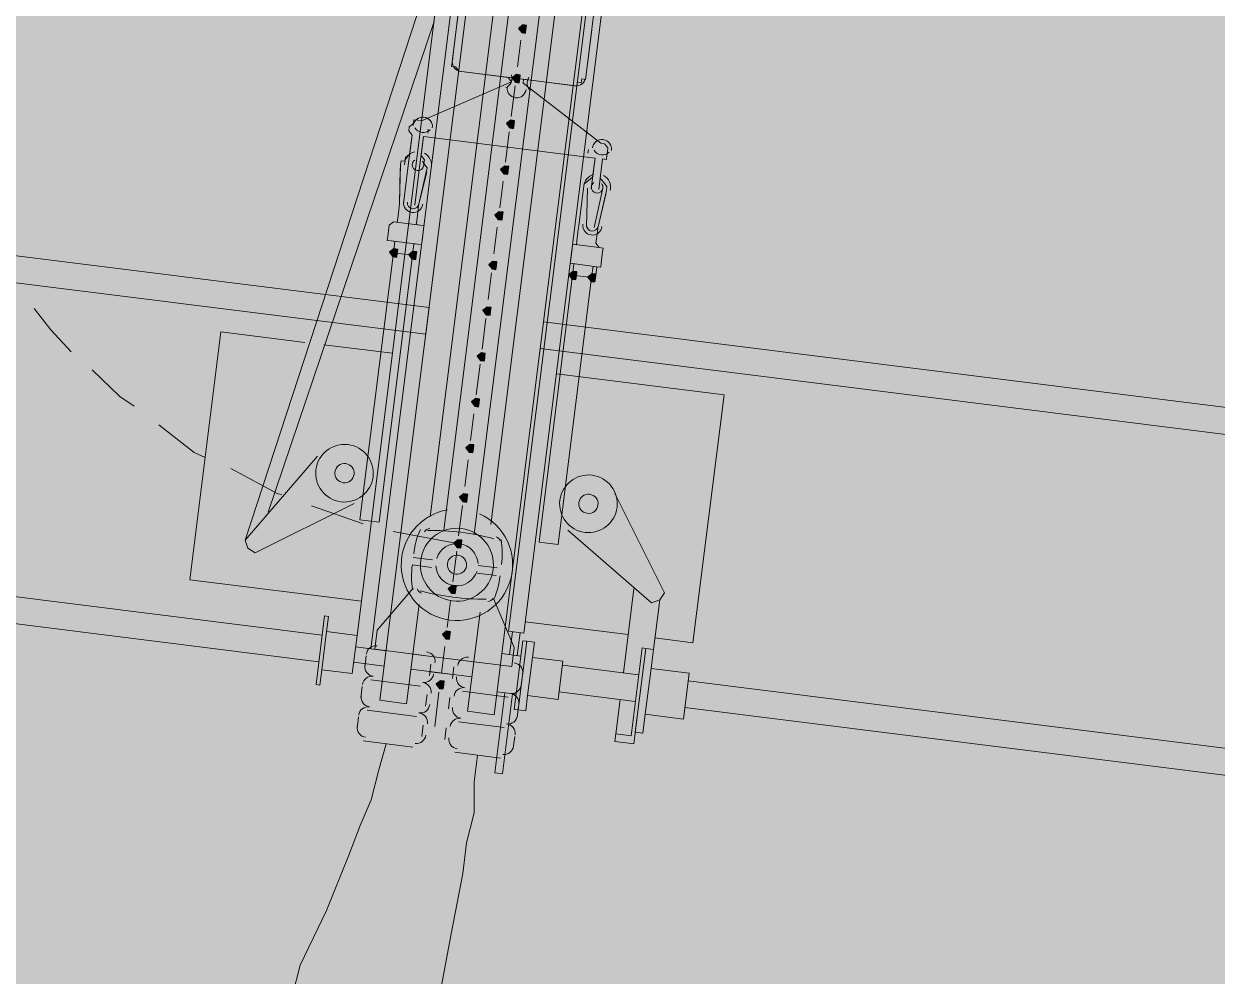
# Model space of a CAD drawing. Header units: metres. Extents: x -4 to 509425, y 7549 to 4732445.
# Drawn here: x 476033.095 to 476035.725, y 4719725.675 to 4719727.773 of the extents above; entities that cross this region are included whole.
import ezdxf

# ---------------------------------------------------------------- set-up
doc = ezdxf.new("R2010")
doc.units = ezdxf.units.M
doc.header["$LTSCALE"] = 0.01
doc.header["$MEASUREMENT"] = 0
doc.layers.get('0').update_dxf_attribs({"lineweight": 0})
doc.layers.add('_SUBESTACIÓN', color=1, linetype='Continuous')
doc.layers.add('SUBESTACION LA VID', color=253, linetype='Continuous')

# ---------------------------------------------------------------- blocks, each defined once
blk = doc.blocks.new('A$Cfff6051d')
at = {"layer": 'SUBESTACION LA VID', "transparency": 33554687}
h = blk.add_hatch(color=256, dxfattribs=at)
h.dxf.hatch_style = 2
h.paths.add_polyline_path([(476034.2018, 4719727.7609), (476034.2028, 4719727.7693), (476034.1944, 4719727.7704), (476034.185, 4719727.763), (476034.1923, 4719727.7536), (476034.2007, 4719727.7525)])
h = blk.add_hatch(color=256, dxfattribs=at)
h.dxf.hatch_style = 2
h.paths.add_polyline_path([(476034.1881, 4719727.6517), (476034.1891, 4719727.6601), (476034.1807, 4719727.6612), (476034.1713, 4719727.6538), (476034.1786, 4719727.6444), (476034.187, 4719727.6433)])
h = blk.add_hatch(color=256, dxfattribs=at)
h.dxf.hatch_style = 2
h.paths.add_polyline_path([(476034.1754, 4719727.5509), (476034.1765, 4719727.5593), (476034.1681, 4719727.5604), (476034.1586, 4719727.553), (476034.166, 4719727.5436), (476034.1744, 4719727.5425)])
h = blk.add_hatch(color=256, dxfattribs=at)
h.dxf.hatch_style = 2
h.paths.add_polyline_path([(476034.1628, 4719727.4501), (476034.1638, 4719727.4585), (476034.1554, 4719727.4596), (476034.146, 4719727.4522), (476034.1533, 4719727.4428), (476034.1617, 4719727.4417)])
h = blk.add_hatch(color=256, dxfattribs=at)
h.dxf.hatch_style = 2
h.paths.add_polyline_path([(476034.1501, 4719727.3493), (476034.1512, 4719727.3577), (476034.1428, 4719727.3588), (476034.1333, 4719727.3514), (476034.1407, 4719727.342), (476034.1491, 4719727.3409)])
h = blk.add_hatch(color=256, dxfattribs=at)
h.dxf.hatch_style = 2
h.paths.add_polyline_path([(476033.9181, 4719727.2675), (476033.9191, 4719727.2759), (476033.9107, 4719727.2769), (476033.9013, 4719727.2696), (476033.9086, 4719727.2601), (476033.917, 4719727.2591)])
h = blk.add_hatch(color=256, dxfattribs=at)
h.dxf.hatch_style = 2
h.paths.add_polyline_path([(476033.9601, 4719727.2622), (476033.9611, 4719727.2706), (476033.9527, 4719727.2717), (476033.9433, 4719727.2643), (476033.9506, 4719727.2549), (476033.959, 4719727.2538)])
h = blk.add_hatch(color=256, dxfattribs=at)
h.dxf.hatch_style = 2
h.paths.add_polyline_path([(476034.1365, 4719727.2401), (476034.1375, 4719727.2485), (476034.1291, 4719727.2496), (476034.1197, 4719727.2422), (476034.127, 4719727.2328), (476034.1354, 4719727.2317)])
h = blk.add_hatch(color=256, dxfattribs=at)
h.dxf.hatch_style = 2
h.paths.add_polyline_path([(476034.3129, 4719727.218), (476034.3139, 4719727.2264), (476034.3055, 4719727.2274), (476034.2961, 4719727.2201), (476034.3034, 4719727.2106), (476034.3118, 4719727.2096)])
h = blk.add_hatch(color=256, dxfattribs=at)
h.dxf.hatch_style = 2
h.paths.add_polyline_path([(476034.3549, 4719727.2127), (476034.3559, 4719727.2211), (476034.3475, 4719727.2222), (476034.3381, 4719727.2148), (476034.3454, 4719727.2054), (476034.3538, 4719727.2043)])
h = blk.add_hatch(color=256, dxfattribs=at)
h.dxf.hatch_style = 2
h.paths.add_polyline_path([(476034.1238, 4719727.1393), (476034.1249, 4719727.1477), (476034.1165, 4719727.1488), (476034.107, 4719727.1414), (476034.1144, 4719727.132), (476034.1228, 4719727.1309)])
h = blk.add_hatch(color=256, dxfattribs=at)
h.dxf.hatch_style = 2
h.paths.add_polyline_path([(476034.1112, 4719727.0385), (476034.1122, 4719727.0469), (476034.1038, 4719727.048), (476034.0944, 4719727.0406), (476034.1017, 4719727.0312), (476034.1101, 4719727.0301)])
h = blk.add_hatch(color=256, dxfattribs=at)
h.dxf.hatch_style = 2
h.paths.add_polyline_path([(476034.0985, 4719726.9377), (476034.0996, 4719726.9461), (476034.0912, 4719726.9472), (476034.0817, 4719726.9398), (476034.0891, 4719726.9304), (476034.0975, 4719726.9293)])
h = blk.add_hatch(color=256, dxfattribs=at)
h.dxf.hatch_style = 2
h.paths.add_polyline_path([(476034.0859, 4719726.8369), (476034.087, 4719726.8453), (476034.0786, 4719726.8463), (476034.0691, 4719726.839), (476034.0765, 4719726.8295), (476034.0849, 4719726.8285)])
h = blk.add_hatch(color=256, dxfattribs=at)
h.dxf.hatch_style = 2
h.paths.add_polyline_path([(476034.0722, 4719726.7277), (476034.0733, 4719726.7361), (476034.0649, 4719726.7371), (476034.0554, 4719726.7298), (476034.0628, 4719726.7203), (476034.0712, 4719726.7193)])
h = blk.add_hatch(color=256, dxfattribs=at)
h.dxf.hatch_style = 2
h.paths.add_polyline_path([(476034.0596, 4719726.6269), (476034.0606, 4719726.6353), (476034.0522, 4719726.6363), (476034.0428, 4719726.629), (476034.0501, 4719726.6195), (476034.0585, 4719726.6185)])
h = blk.add_hatch(color=256, dxfattribs=at)
h.dxf.hatch_style = 2
h.paths.add_polyline_path([(476034.0469, 4719726.5261), (476034.048, 4719726.5345), (476034.0396, 4719726.5355), (476034.0301, 4719726.5282), (476034.0375, 4719726.5187), (476034.0459, 4719726.5177)])
h = blk.add_hatch(color=256, dxfattribs=at)
h.dxf.hatch_style = 2
h.paths.add_polyline_path([(476034.0343, 4719726.4253), (476034.0354, 4719726.4337), (476034.027, 4719726.4347), (476034.0175, 4719726.4274), (476034.0249, 4719726.4179), (476034.0333, 4719726.4169)])
h = blk.add_hatch(color=256, dxfattribs=at)
h.dxf.hatch_style = 2
h.paths.add_polyline_path([(476034.0206, 4719726.3161), (476034.0217, 4719726.3245), (476034.0133, 4719726.3255), (476034.0038, 4719726.3182), (476034.0112, 4719726.3087), (476034.0196, 4719726.3077)])
at = {"layer": 'SUBESTACION LA VID', "lineweight": 15}
for p, q in [((476034.3317, 4719729.8863), (476033.8799, 4719726.2825)), ((476034.0207, 4719726.6574), (476034.3756, 4719729.4883)), ((476034.0879, 4719726.6489), (476034.4428, 4719729.4798)), ((476033.8295, 4719726.4254), (476034.0791, 4719728.4162)), ((476034.1127, 4719728.412), (476033.86, 4719726.3959)), ((476033.5828, 4719726.6355), (476034.0254, 4719727.9878)), ((476034.1525, 4719727.9804), (476033.9903, 4719726.6868)), ((476034.2869, 4719727.9636), (476034.1247, 4719726.6699)), ((476034.1319, 4719726.2509), (476034.3446, 4719727.9478)), ((476034.0527, 4719727.7967), (476034.039, 4719727.6875)), ((476033.6333, 4719726.6974), (476033.9991, 4719727.7778)), ((476034.333, 4719727.6506), (476034.3467, 4719727.7598)), ((476034.1828, 4719727.678), (476034.1902, 4719727.7368)), ((476034.0537, 4719727.6686), (476034.3057, 4719727.637)), ((476033.9717, 4719727.5594), (476034.1702, 4719727.6454)), ((476034.1691, 4719727.5688), (476034.1776, 4719727.636)), ((476034.3665, 4719727.5099), (476034.1954, 4719727.6423)), ((476033.9444, 4719727.5458), (476033.9434, 4719727.5374)), ((476033.9423, 4719727.4607), (476033.9507, 4719727.5279)), ((476033.9675, 4719727.4575), (476033.9759, 4719727.5247)), ((476033.9759, 4719727.5247), (476034.3539, 4719727.4773)), ((476033.9864, 4719727.5405), (476033.9854, 4719727.5321)), ((476034.1565, 4719727.468), (476034.1649, 4719727.5352)), ((476034.3392, 4719727.4963), (476034.3382, 4719727.4879)), ((476034.3455, 4719727.4101), (476034.3539, 4719727.4773)), ((476034.3623, 4719727.408), (476034.3707, 4719727.4752)), ((476034.3812, 4719727.491), (476034.3802, 4719727.4826)), ((476033.9244, 4719727.4544), (476033.9233, 4719727.3777)), ((476033.9423, 4719727.4607), (476033.9317, 4719727.3767)), ((476033.9675, 4719727.4575), (476033.9569, 4719727.3735)), ((476033.9832, 4719727.447), (476033.9653, 4719727.3725)), ((476034.1439, 4719727.3672), (476034.1512, 4719727.426)), ((476034.3276, 4719727.4039), (476034.3182, 4719727.3283)), ((476034.3371, 4719727.4112), (476034.335, 4719727.3261)), ((476034.3707, 4719727.407), (476034.3518, 4719727.324)), ((476034.378, 4719727.3975), (476034.3602, 4719727.323)), ((476033.9223, 4719727.3693), (476033.9191, 4719727.3441)), ((476033.9643, 4719727.3641), (476033.9611, 4719727.3389)), ((476033.9685, 4719727.3294), (476033.9097, 4719727.3368)), ((476033.9181, 4719727.3357), (476033.9191, 4719727.3441)), ((476033.9601, 4719727.3305), (476033.9611, 4719727.3389)), ((476033.9002, 4719727.3295), (476033.8971, 4719727.3043)), ((476033.9086, 4719727.3284), (476033.9086, 4719727.3284)), ((476033.9674, 4719727.321), (476033.9674, 4719727.321)), ((476033.9758, 4719727.32), (476033.9727, 4719727.2948)), ((476034.1312, 4719727.2664), (476034.1386, 4719727.3252)), ((476034.3171, 4719727.3199), (476034.3139, 4719727.2946)), ((476034.3591, 4719727.3146), (476034.3559, 4719727.2894)), ((476033.9632, 4719727.2874), (476033.9044, 4719727.2948)), ((476033.9055, 4719727.3032), (476033.9055, 4719727.3032)), ((476033.9128, 4719727.2937), (476033.9097, 4719727.2685)), ((476033.9548, 4719727.2885), (476033.9517, 4719727.2633)), ((476033.9643, 4719727.2958), (476033.9643, 4719727.2958)), ((476034.3045, 4719727.2873), (476034.3633, 4719727.2799)), ((476034.3129, 4719727.2862), (476034.3139, 4719727.2946)), ((476034.3633, 4719727.2799), (476034.3559, 4719727.2894)), ((476033.9097, 4719727.2685), (476033.8359, 4719726.6805)), ((476033.9517, 4719727.2633), (476033.8779, 4719726.6753)), ((476033.9517, 4719727.2633), (476033.9097, 4719727.2685)), ((476034.3034, 4719727.2789), (476034.3003, 4719727.2537)), ((476034.3034, 4719727.2789), (476034.3034, 4719727.2789)), ((476034.3622, 4719727.2715), (476034.3622, 4719727.2715)), ((476034.3706, 4719727.2705), (476034.3675, 4719727.2453)), ((476034.2992, 4719727.2453), (476034.358, 4719727.2379)), ((476034.3003, 4719727.2537), (476034.3003, 4719727.2537)), ((476034.3076, 4719727.2442), (476034.3045, 4719727.219)), ((476034.3591, 4719727.2463), (476034.3591, 4719727.2463)), ((476034.1186, 4719727.1656), (476034.126, 4719727.2244)), ((476034.3045, 4719727.219), (476034.2307, 4719726.631)), ((476034.3045, 4719727.219), (476034.3465, 4719727.2138)), ((476034.1049, 4719727.0564), (476034.1133, 4719727.1236)), ((476033.7143, 4719727.0712), (476033.5295, 4719727.0944)), ((476033.9075, 4719727.047), (476033.7563, 4719727.0659)), ((476034.0923, 4719726.9556), (476034.1007, 4719727.0228)), ((476034.2687, 4719727.0017), (476034.6383, 4719726.9554)), ((476034.0796, 4719726.8547), (476034.087, 4719726.9136)), ((476030.3087, 4719726.8582), (476033.7529, 4719726.4264)), ((476034.067, 4719726.7539), (476034.0743, 4719726.8127)), ((476030.3014, 4719726.7994), (476033.7455, 4719726.3676)), ((476033.8433, 4719726.6711), (476033.7288, 4719726.711)), ((476034.0533, 4719726.6447), (476034.0617, 4719726.7119)), ((476033.8779, 4719726.6753), (476033.8359, 4719726.6805)), ((476034.0512, 4719726.6279), (476033.9094, 4719726.6542)), ((476034.2307, 4719726.631), (476034.2727, 4719726.6258)), ((476034.0406, 4719726.5439), (476034.0491, 4719726.6111)), ((476033.9934, 4719726.5755), (476033.9514, 4719726.5807)), ((476033.9955, 4719726.5923), (476033.9535, 4719726.5975)), ((476034.0963, 4719726.5796), (476034.1383, 4719726.5744)), ((476034.0942, 4719726.5628), (476034.1362, 4719726.5576)), ((476034.4165, 4719726.3432), (476034.4397, 4719726.528)), ((476033.9661, 4719726.4936), (476033.9387, 4719726.2751)), ((476034.028, 4719726.4431), (476034.0354, 4719726.5019)), ((476034.4827, 4719726.3947), (476034.4964, 4719726.5039)), ((476034.1005, 4719726.4767), (476034.0731, 4719726.2583)), ((476034.427, 4719726.4272), (476034.2002, 4719726.4557)), ((476033.7518, 4719726.3498), (476033.7623, 4719726.4338)), ((476034.1656, 4719726.3832), (476034.1719, 4719726.4336)), ((476034.1824, 4719726.3811), (476034.1887, 4719726.4315)), ((476033.8264, 4719726.4002), (476033.8936, 4719726.3917)), ((476033.8684, 4719726.3949), (476033.9776, 4719726.3812)), ((476034.0154, 4719726.3423), (476034.0227, 4719726.4011)), ((476033.8222, 4719726.3665), (476033.8894, 4719726.3581)), ((476033.8463, 4719726.355), (476033.8495, 4719726.3802)), ((476033.9524, 4719726.3844), (476034.0868, 4719726.3675)), ((476033.9923, 4719726.3623), (476033.9891, 4719726.3371)), ((476034.1708, 4719726.357), (476034.07, 4719726.3696)), ((476034.1802, 4719726.2961), (476034.1908, 4719726.3801)), ((476034.2054, 4719726.2929), (476034.216, 4719726.3769)), ((476033.9482, 4719726.3508), (476034.0826, 4719726.3339)), ((476033.9902, 4719726.3455), (476034.0406, 4719726.3392)), ((476034.0427, 4719726.356), (476034.0395, 4719726.3308)), ((476034.1907, 4719726.3118), (476034.1939, 4719726.337)), ((476034.2821, 4719726.3601), (476034.4501, 4719726.339)), ((476034.4774, 4719726.3527), (476034.4648, 4719726.2519)), ((476033.8379, 4719726.2878), (476033.841, 4719726.313)), ((476033.9692, 4719726.314), (476033.86, 4719726.3277)), ((476033.86, 4719726.3277), (476033.9692, 4719726.314)), ((476034.5593, 4719726.3253), (476037.7178, 4719725.9293)), ((476033.9387, 4719726.2751), (476033.8799, 4719726.2825)), ((476033.9839, 4719726.2951), (476033.9807, 4719726.2699)), ((476034.0006, 4719726.2247), (476034.0101, 4719726.3003)), ((476034.0343, 4719726.2888), (476034.0311, 4719726.2636)), ((476034.0616, 4719726.3024), (476034.1624, 4719726.2898)), ((476034.1624, 4719726.2898), (476034.0616, 4719726.3024)), ((476034.2747, 4719726.3013), (476034.4427, 4719726.2802)), ((476034.4091, 4719726.2844), (476034.3997, 4719726.2088)), ((476033.9607, 4719726.2468), (476033.8515, 4719726.2605)), ((476033.8515, 4719726.2605), (476033.9607, 4719726.2468)), ((476034.0731, 4719726.2583), (476034.1319, 4719726.2509)), ((476034.1823, 4719726.2446), (476034.1855, 4719726.2698)), ((476034.5519, 4719726.2665), (476037.7105, 4719725.8705)), ((476033.8295, 4719726.2206), (476033.8326, 4719726.2458)), ((476034.0531, 4719726.2352), (476034.1539, 4719726.2226)), ((476034.1539, 4719726.2226), (476034.0531, 4719726.2352)), ((476033.9754, 4719726.2279), (476033.9723, 4719726.2027)), ((476034.0258, 4719726.2216), (476034.0227, 4719726.1964)), ((476033.9523, 4719726.1796), (476033.8431, 4719726.1933)), ((476034.1739, 4719726.1774), (476034.177, 4719726.2026)), ((476034.0447, 4719726.168), (476034.1455, 4719726.1554))]:
    blk.add_line(p, q, dxfattribs=at)
for points in [[(476034.2727, 4719726.6258), (476034.2307, 4719726.631), (476034.3045, 4719727.219), (476034.3076, 4719727.2442), (476034.2992, 4719727.2453), (476034.3003, 4719727.2537), (476034.3034, 4719727.2789), (476034.3045, 4719727.2873), (476034.3129, 4719727.2862), (476034.3139, 4719727.2946), (476034.3171, 4719727.3199), (476034.3182, 4719727.3283), (476034.3276, 4719727.4039), (476034.3297, 4719727.4207), (476034.3392, 4719727.428), (476034.3486, 4719727.4353), (476034.3539, 4719727.4773), (476033.9759, 4719727.5247), (476033.9706, 4719727.4827), (476033.978, 4719727.4733), (476033.9769, 4719727.4649), (476033.9843, 4719727.4554), (476033.9653, 4719727.3725), (476033.9643, 4719727.3641), (476033.9611, 4719727.3389), (476033.9601, 4719727.3305), (476033.9685, 4719727.3294), (476033.9769, 4719727.3284), (476033.9758, 4719727.32), (476033.9727, 4719727.2948), (476033.9716, 4719727.2864), (476033.9632, 4719727.2874), (476033.9548, 4719727.2885), (476033.9517, 4719727.2633), (476033.8779, 4719726.6753), (476033.8359, 4719726.6805), (476033.9097, 4719727.2685), (476033.9128, 4719727.2937), (476033.9044, 4719727.2948), (476033.896, 4719727.2959), (476033.8971, 4719727.3043), (476033.9002, 4719727.3295), (476033.9097, 4719727.3368), (476033.9181, 4719727.3357), (476033.9191, 4719727.3441), (476033.9223, 4719727.3693), (476033.9233, 4719727.3777), (476033.9255, 4719727.4628), (476033.9265, 4719727.4712), (476033.9349, 4719727.4702), (476033.936, 4719727.4786), (476033.9454, 4719727.4859), (476033.9507, 4719727.5279), (476033.9434, 4719727.5374), (476033.9444, 4719727.5458), (476033.9539, 4719727.5531), (476033.9549, 4719727.5615), (476033.9633, 4719727.5605), (476033.9717, 4719727.5594), (476034.1702, 4719727.6454), (476034.1629, 4719727.6549), (476034.0537, 4719727.6686), (476034.0463, 4719727.678), (476034.0379, 4719727.6791), (476034.039, 4719727.6875), (476034.04, 4719727.6959), (476034.3107, 4719729.8548)], [(476034.6036, 4719729.8095), (476034.333, 4719727.6506), (476034.3246, 4719727.6517), (476034.3235, 4719727.6433), (476034.3151, 4719727.6443), (476034.3141, 4719727.6359), (476034.1965, 4719727.6507), (476034.1954, 4719727.6423), (476034.3665, 4719727.5099), (476034.3749, 4719727.5088), (476034.3823, 4719727.4994), (476034.3812, 4719727.491), (476034.3802, 4719727.4826), (476034.3791, 4719727.4742), (476034.3707, 4719727.4752), (476034.3654, 4719727.4332), (476034.3728, 4719727.4238), (476034.3801, 4719727.4143), (476034.3791, 4719727.4059), (476034.3602, 4719727.323), (476034.3591, 4719727.3146), (476034.3559, 4719727.2894), (476034.3633, 4719727.2799), (476034.3717, 4719727.2789), (476034.3706, 4719727.2705), (476034.3675, 4719727.2453), (476034.3664, 4719727.2369), (476034.358, 4719727.2379), (476034.3549, 4719727.2127), (476034.3465, 4719727.2138), (476034.2727, 4719726.6258)], [(476034.3793, 4719727.8837), (476034.1971, 4719726.4305), (476034.1635, 4719726.4347), (476034.3457, 4719727.8879)], [(476033.981, 4719727.089), (476033.9884, 4719727.1478), (476030.2754, 4719727.6132), (476030.268, 4719727.5544), (476033.981, 4719727.089)], [(476034.3496, 4719727.239), (476034.3465, 4719727.2138), (476034.2727, 4719726.6258)], [(476033.1997, 4719727.0504), (476033.1546, 4719727.0987), (476033.1178, 4719727.146)], [(476034.233, 4719727.0574), (476034.2404, 4719727.1162), (476037.9533, 4719726.6507), (476037.9459, 4719726.5919), (476034.233, 4719727.0574)], [(476033.5295, 4719727.0944), (476033.461, 4719726.5483), (476033.839, 4719726.501)], [(476033.3383, 4719726.9306), (476033.3068, 4719726.9516), (476033.2459, 4719727.0105)], [(476034.6383, 4719726.9554), (476034.5698, 4719726.4093), (476034.4858, 4719726.4199)], [(476033.4947, 4719726.8172), (476033.4706, 4719726.8287), (476033.3929, 4719726.8897)], [(476033.7425, 4719726.8202), (476033.5828, 4719726.6355), (476033.5891, 4719726.6176), (476033.6049, 4719726.6071), (476033.8233, 4719726.7162)], [(476033.6637, 4719726.7362), (476033.6553, 4719726.7373), (476033.5514, 4719726.793)], [(476034.3977, 4719726.7381), (476034.5069, 4719726.5196), (476034.4964, 4719726.5039), (476034.4785, 4719726.4976), (476034.2938, 4719726.6573)], [(476033.8684, 4719726.3949), (476033.8736, 4719726.4369), (476033.9535, 4719726.5293)], [(476034.1708, 4719726.357), (476034.1761, 4719726.399), (476034.1299, 4719726.5072)], [(476033.7665, 4719726.4674), (476033.7623, 4719726.4338), (476033.8295, 4719726.4254), (476033.819, 4719726.3413), (476033.7518, 4719726.3498), (476033.7476, 4719726.3162), (476033.7392, 4719726.3172), (476033.7581, 4719726.4684), (476033.7665, 4719726.4674)], [(476034.1382, 4719726.3013), (476034.1802, 4719726.2961), (476034.176, 4719726.2625), (476034.1844, 4719726.2614), (476034.2034, 4719726.4126), (476034.195, 4719726.4137), (476034.1908, 4719726.3801), (476034.1487, 4719726.3853)], [(476034.2202, 4719726.4105), (476034.216, 4719726.3769), (476034.2832, 4719726.3685), (476034.2726, 4719726.2845), (476034.2054, 4719726.2929), (476034.2012, 4719726.2593), (476034.1844, 4719726.2614), (476034.2034, 4719726.4126), (476034.2202, 4719726.4105)], [(476034.4469, 4719726.2456), (476034.4396, 4719726.1868), (476034.3976, 4719726.192), (476034.3997, 4719726.2088), (476034.4333, 4719726.2046), (476034.4575, 4719726.3978), (476034.4659, 4719726.3968)], [(476034.4827, 4719726.3947), (476034.4774, 4719726.3527), (476034.5614, 4719726.3421), (476034.5488, 4719726.2413), (476034.4648, 4719726.2519), (476034.4595, 4719726.2099), (476034.4427, 4719726.212), (476034.4659, 4719726.3968), (476034.4827, 4719726.3947)], [(476034.1718, 4719726.2971), (476034.1497, 4719726.1207), (476034.1329, 4719726.1228), (476034.155, 4719726.2992)], [(476033.8935, 4719726.187), (476033.8777, 4719726.1292), (476033.8609, 4719726.0631), (476033.8367, 4719726.0064), (476033.8115, 4719725.9413), (476033.7621, 4719725.8195), (476033.7043, 4719725.6987), (476033.6875, 4719725.6326), (476033.6633, 4719725.5759), (476033.6465, 4719725.5097), (476033.6391, 4719725.4509), (476033.6317, 4719725.3921), (476033.6412, 4719725.3312), (476033.638, 4719725.306), (476033.6422, 4719725.2714), (476033.6558, 4719725.2441), (476033.6611, 4719725.2178)], [(476034.0951, 4719726.1617), (476034.0877, 4719726.1029), (476034.0877, 4719726.0346), (476034.0709, 4719725.9685), (476034.0625, 4719725.9013), (476034.0372, 4719725.7679), (476034.012, 4719725.6346), (476034.0046, 4719725.5758), (476033.9962, 4719725.5086), (476033.9961, 4719725.4403), (476033.9972, 4719725.3805), (476034.0066, 4719725.3195), (476034.0171, 4719725.267), (476034.0297, 4719725.2313), (476034.0349, 4719725.2051), (476034.0486, 4719725.1778), (476034.0706, 4719725.1494)]]:
    blk.add_lwpolyline(points, dxfattribs=at)
at = {"layer": 'SUBESTACION LA VID'}
for points in [[(476034.2018, 4719727.7609), (476034.2028, 4719727.7693), (476034.1944, 4719727.7704), (476034.185, 4719727.763), (476034.1923, 4719727.7536), (476034.2007, 4719727.7525)], [(476034.1881, 4719727.6517), (476034.1891, 4719727.6601), (476034.1807, 4719727.6612), (476034.1713, 4719727.6538), (476034.1786, 4719727.6444), (476034.187, 4719727.6433)], [(476034.1754, 4719727.5509), (476034.1765, 4719727.5593), (476034.1681, 4719727.5604), (476034.1586, 4719727.553), (476034.166, 4719727.5436), (476034.1744, 4719727.5425)], [(476034.1628, 4719727.4501), (476034.1638, 4719727.4585), (476034.1554, 4719727.4596), (476034.146, 4719727.4522), (476034.1533, 4719727.4428), (476034.1617, 4719727.4417)], [(476034.1501, 4719727.3493), (476034.1512, 4719727.3577), (476034.1428, 4719727.3588), (476034.1333, 4719727.3514), (476034.1407, 4719727.342), (476034.1491, 4719727.3409)], [(476033.9181, 4719727.2675), (476033.9191, 4719727.2759), (476033.9107, 4719727.2769), (476033.9013, 4719727.2696), (476033.9086, 4719727.2601), (476033.917, 4719727.2591)], [(476033.9601, 4719727.2622), (476033.9611, 4719727.2706), (476033.9527, 4719727.2717), (476033.9433, 4719727.2643), (476033.9506, 4719727.2549), (476033.959, 4719727.2538)], [(476034.1365, 4719727.2401), (476034.1375, 4719727.2485), (476034.1291, 4719727.2496), (476034.1197, 4719727.2422), (476034.127, 4719727.2328), (476034.1354, 4719727.2317)], [(476034.3129, 4719727.218), (476034.3139, 4719727.2264), (476034.3055, 4719727.2274), (476034.2961, 4719727.2201), (476034.3034, 4719727.2106), (476034.3118, 4719727.2096)], [(476034.3549, 4719727.2127), (476034.3559, 4719727.2211), (476034.3475, 4719727.2222), (476034.3381, 4719727.2148), (476034.3454, 4719727.2054), (476034.3538, 4719727.2043)], [(476034.1238, 4719727.1393), (476034.1249, 4719727.1477), (476034.1165, 4719727.1488), (476034.107, 4719727.1414), (476034.1144, 4719727.132), (476034.1228, 4719727.1309)], [(476034.1112, 4719727.0385), (476034.1122, 4719727.0469), (476034.1038, 4719727.048), (476034.0944, 4719727.0406), (476034.1017, 4719727.0312), (476034.1101, 4719727.0301)], [(476034.0985, 4719726.9377), (476034.0996, 4719726.9461), (476034.0912, 4719726.9472), (476034.0817, 4719726.9398), (476034.0891, 4719726.9304), (476034.0975, 4719726.9293)], [(476034.0859, 4719726.8369), (476034.087, 4719726.8453), (476034.0786, 4719726.8463), (476034.0691, 4719726.839), (476034.0765, 4719726.8295), (476034.0849, 4719726.8285)], [(476034.0722, 4719726.7277), (476034.0733, 4719726.7361), (476034.0649, 4719726.7371), (476034.0554, 4719726.7298), (476034.0628, 4719726.7203), (476034.0712, 4719726.7193)], [(476034.0596, 4719726.6269), (476034.0606, 4719726.6353), (476034.0522, 4719726.6363), (476034.0428, 4719726.629), (476034.0501, 4719726.6195), (476034.0585, 4719726.6185)], [(476034.0469, 4719726.5261), (476034.048, 4719726.5345), (476034.0396, 4719726.5355), (476034.0301, 4719726.5282), (476034.0375, 4719726.5187), (476034.0459, 4719726.5177)], [(476034.0343, 4719726.4253), (476034.0354, 4719726.4337), (476034.027, 4719726.4347), (476034.0175, 4719726.4274), (476034.0249, 4719726.4179), (476034.0333, 4719726.4169)], [(476034.0206, 4719726.3161), (476034.0217, 4719726.3245), (476034.0133, 4719726.3255), (476034.0038, 4719726.3182), (476034.0112, 4719726.3087), (476034.0196, 4719726.3077)]]:
    blk.add_lwpolyline(points, close=True, dxfattribs=at)
at = {"layer": 'SUBESTACION LA VID', "lineweight": 0}
for points in [[(476034.2018, 4719727.7609), (476034.2028, 4719727.7693), (476034.1944, 4719727.7704), (476034.185, 4719727.763), (476034.1923, 4719727.7536), (476034.2007, 4719727.7525)], [(476034.1881, 4719727.6517), (476034.1891, 4719727.6601), (476034.1807, 4719727.6612), (476034.1713, 4719727.6538), (476034.1786, 4719727.6444), (476034.187, 4719727.6433)], [(476034.1754, 4719727.5509), (476034.1765, 4719727.5593), (476034.1681, 4719727.5604), (476034.1586, 4719727.553), (476034.166, 4719727.5436), (476034.1744, 4719727.5425)], [(476034.1628, 4719727.4501), (476034.1638, 4719727.4585), (476034.1554, 4719727.4596), (476034.146, 4719727.4522), (476034.1533, 4719727.4428), (476034.1617, 4719727.4417)], [(476034.1501, 4719727.3493), (476034.1512, 4719727.3577), (476034.1428, 4719727.3588), (476034.1333, 4719727.3514), (476034.1407, 4719727.342), (476034.1491, 4719727.3409)], [(476033.9181, 4719727.2675), (476033.9191, 4719727.2759), (476033.9107, 4719727.2769), (476033.9013, 4719727.2696), (476033.9086, 4719727.2601), (476033.917, 4719727.2591)], [(476033.9601, 4719727.2622), (476033.9611, 4719727.2706), (476033.9527, 4719727.2717), (476033.9433, 4719727.2643), (476033.9506, 4719727.2549), (476033.959, 4719727.2538)], [(476034.1365, 4719727.2401), (476034.1375, 4719727.2485), (476034.1291, 4719727.2496), (476034.1197, 4719727.2422), (476034.127, 4719727.2328), (476034.1354, 4719727.2317)], [(476034.3129, 4719727.218), (476034.3139, 4719727.2264), (476034.3055, 4719727.2274), (476034.2961, 4719727.2201), (476034.3034, 4719727.2106), (476034.3118, 4719727.2096)], [(476034.3549, 4719727.2127), (476034.3559, 4719727.2211), (476034.3475, 4719727.2222), (476034.3381, 4719727.2148), (476034.3454, 4719727.2054), (476034.3538, 4719727.2043)], [(476034.1238, 4719727.1393), (476034.1249, 4719727.1477), (476034.1165, 4719727.1488), (476034.107, 4719727.1414), (476034.1144, 4719727.132), (476034.1228, 4719727.1309)], [(476034.1112, 4719727.0385), (476034.1122, 4719727.0469), (476034.1038, 4719727.048), (476034.0944, 4719727.0406), (476034.1017, 4719727.0312), (476034.1101, 4719727.0301)], [(476034.0985, 4719726.9377), (476034.0996, 4719726.9461), (476034.0912, 4719726.9472), (476034.0817, 4719726.9398), (476034.0891, 4719726.9304), (476034.0975, 4719726.9293)], [(476034.0859, 4719726.8369), (476034.087, 4719726.8453), (476034.0786, 4719726.8463), (476034.0691, 4719726.839), (476034.0765, 4719726.8295), (476034.0849, 4719726.8285)], [(476034.0722, 4719726.7277), (476034.0733, 4719726.7361), (476034.0649, 4719726.7371), (476034.0554, 4719726.7298), (476034.0628, 4719726.7203), (476034.0712, 4719726.7193)], [(476034.0596, 4719726.6269), (476034.0606, 4719726.6353), (476034.0522, 4719726.6363), (476034.0428, 4719726.629), (476034.0501, 4719726.6195), (476034.0585, 4719726.6185)], [(476034.0469, 4719726.5261), (476034.048, 4719726.5345), (476034.0396, 4719726.5355), (476034.0301, 4719726.5282), (476034.0375, 4719726.5187), (476034.0459, 4719726.5177)], [(476034.0343, 4719726.4253), (476034.0354, 4719726.4337), (476034.027, 4719726.4347), (476034.0175, 4719726.4274), (476034.0249, 4719726.4179), (476034.0333, 4719726.4169)], [(476034.0206, 4719726.3161), (476034.0217, 4719726.3245), (476034.0133, 4719726.3255), (476034.0038, 4719726.3182), (476034.0112, 4719726.3087), (476034.0196, 4719726.3077)]]:
    blk.add_lwpolyline(points, close=True, dxfattribs=at)
at = {"layer": 'SUBESTACION LA VID', "lineweight": 15}
for points, knots in [([(476034.0403, 4719727.6955), (476034.0384, 4719727.6895), (476034.0393, 4719727.683), (476034.0427, 4719727.6777), (476034.046, 4719727.6724), (476034.0516, 4719727.6688), (476034.0579, 4719727.6681)], [0, 0, 0, 0, 1, 1, 1, 2, 2, 2, 2]), ([(476034.1572, 4719727.6325), (476034.1626, 4719727.6345), (476034.1669, 4719727.6386), (476034.1692, 4719727.6439), (476034.1714, 4719727.6491), (476034.1715, 4719727.6551), (476034.1693, 4719727.6604)], [0, 0, 0, 0, 1, 1, 1, 2, 2, 2, 2]), ([(476034.3099, 4719727.6365), (476034.3154, 4719727.6358), (476034.3211, 4719727.6373), (476034.3255, 4719727.6407), (476034.3299, 4719727.6442), (476034.3328, 4719727.6493), (476034.3335, 4719727.6548)], [0, 0, 0, 0, 1, 1, 1, 2, 2, 2, 2]), ([(476034.1602, 4719727.6332), (476034.1591, 4719727.6217), (476034.1674, 4719727.6115), (476034.1789, 4719727.6102), (476034.1904, 4719727.609), (476034.2008, 4719727.6171), (476034.2022, 4719727.6286)], [0, 0, 0, 0, 1, 1, 1, 2, 2, 2, 2]), ([(476033.9953, 4719727.5436), (476033.9968, 4719727.5552), (476033.9886, 4719727.5658), (476033.977, 4719727.5673), (476033.9654, 4719727.5687), (476033.9548, 4719727.5605), (476033.9533, 4719727.5489)], [0, 0, 0, 0, 1, 1, 1, 2, 2, 2, 2]), ([(476033.9572, 4719727.5439), (476033.9605, 4719727.5383), (476033.9662, 4719727.5345), (476033.9727, 4719727.5337), (476033.9793, 4719727.5329), (476033.9858, 4719727.5351), (476033.9904, 4719727.5397)], [0, 0, 0, 0, 1, 1, 1, 2, 2, 2, 2]), ([(476034.3901, 4719727.4941), (476034.3916, 4719727.5057), (476034.3834, 4719727.5163), (476034.3718, 4719727.5178), (476034.3602, 4719727.5192), (476034.3496, 4719727.511), (476034.3481, 4719727.4994)], [0, 0, 0, 0, 1, 1, 1, 2, 2, 2, 2]), ([(476034.352, 4719727.4944), (476034.3553, 4719727.4888), (476034.3611, 4719727.485), (476034.3676, 4719727.4842), (476034.3741, 4719727.4834), (476034.3806, 4719727.4856), (476034.3852, 4719727.4902)], [0, 0, 0, 0, 1, 1, 1, 2, 2, 2, 2]), ([(476033.9512, 4719727.4638), (476033.9503, 4719727.4569), (476033.9553, 4719727.4505), (476033.9622, 4719727.4497), (476033.9692, 4719727.4488), (476033.9755, 4719727.4537), (476033.9764, 4719727.4607)], [0, 0, 0, 0, 1, 1, 1, 2, 2, 2, 2]), ([(476034.346, 4719727.4143), (476034.3451, 4719727.4074), (476034.3501, 4719727.401), (476034.357, 4719727.4002), (476034.364, 4719727.3993), (476034.3703, 4719727.4042), (476034.3712, 4719727.4112)], [0, 0, 0, 0, 1, 1, 1, 2, 2, 2, 2]), ([(476033.9323, 4719727.3809), (476033.9308, 4719727.3693), (476033.939, 4719727.3587), (476033.9506, 4719727.3573), (476033.9622, 4719727.3558), (476033.9728, 4719727.364), (476033.9743, 4719727.3756)], [0, 0, 0, 0, 1, 1, 1, 2, 2, 2, 2]), ([(476033.9407, 4719727.3798), (476033.9398, 4719727.3729), (476033.9447, 4719727.3665), (476033.9517, 4719727.3657), (476033.9586, 4719727.3648), (476033.965, 4719727.3697), (476033.9659, 4719727.3767)], [0, 0, 0, 0, 1, 1, 1, 2, 2, 2, 2]), ([(476034.3271, 4719727.3314), (476034.3256, 4719727.3198), (476034.3339, 4719727.3092), (476034.3454, 4719727.3078), (476034.3571, 4719727.3063), (476034.3676, 4719727.3145), (476034.3691, 4719727.3261)], [0, 0, 0, 0, 1, 1, 1, 2, 2, 2, 2]), ([(476034.3355, 4719727.3303), (476034.3346, 4719727.3234), (476034.3395, 4719727.317), (476034.3465, 4719727.3162), (476034.3535, 4719727.3153), (476034.3598, 4719727.3202), (476034.3607, 4719727.3272)], [0, 0, 0, 0, 1, 1, 1, 2, 2, 2, 2]), ([(476033.8648, 4719726.775), (476033.8692, 4719726.8098), (476033.8445, 4719726.8416), (476033.8097, 4719726.8459), (476033.7749, 4719726.8503), (476033.7432, 4719726.8256), (476033.7388, 4719726.7908), (476033.7345, 4719726.756), (476033.7591, 4719726.7243), (476033.7939, 4719726.7199), (476033.8287, 4719726.7156), (476033.8605, 4719726.7402), (476033.8648, 4719726.775)], [0, 0, 0, 0, 1, 1, 1, 2, 2, 2, 3, 3, 3, 4, 4, 4, 4]), ([(476033.8228, 4719726.7803), (476033.8243, 4719726.7919), (476033.8161, 4719726.8025), (476033.8045, 4719726.8039), (476033.7929, 4719726.8054), (476033.7823, 4719726.7971), (476033.7808, 4719726.7855), (476033.7794, 4719726.7739), (476033.7876, 4719726.7634), (476033.7992, 4719726.7619), (476033.8108, 4719726.7605), (476033.8214, 4719726.7687), (476033.8228, 4719726.7803)], [0, 0, 0, 0, 1, 1, 1, 2, 2, 2, 3, 3, 3, 4, 4, 4, 4]), ([(476034.4025, 4719726.7076), (476034.4068, 4719726.7424), (476034.3821, 4719726.7742), (476034.3474, 4719726.7785), (476034.3126, 4719726.7829), (476034.2808, 4719726.7582), (476034.2765, 4719726.7234), (476034.2721, 4719726.6886), (476034.2968, 4719726.6569), (476034.3316, 4719726.6525), (476034.3664, 4719726.6482), (476034.3981, 4719726.6728), (476034.4025, 4719726.7076)], [0, 0, 0, 0, 1, 1, 1, 2, 2, 2, 3, 3, 3, 4, 4, 4, 4]), ([(476034.3605, 4719726.7129), (476034.3619, 4719726.7245), (476034.3537, 4719726.7351), (476034.3421, 4719726.7365), (476034.3305, 4719726.738), (476034.3199, 4719726.7297), (476034.3185, 4719726.7181), (476034.317, 4719726.7065), (476034.3252, 4719726.696), (476034.3368, 4719726.6945), (476034.3484, 4719726.6931), (476034.359, 4719726.7013), (476034.3605, 4719726.7129)], [0, 0, 0, 0, 1, 1, 1, 2, 2, 2, 3, 3, 3, 4, 4, 4, 4]), ([(476034.0287, 4719726.7022), (476033.9687, 4719726.6918), (476033.9254, 4719726.6391), (476033.9269, 4719726.5784), (476033.9283, 4719726.5176), (476033.974, 4719726.467), (476034.0343, 4719726.4594), (476034.0946, 4719726.4518), (476034.1514, 4719726.4896), (476034.1678, 4719726.5481), (476034.1842, 4719726.6067), (476034.1552, 4719726.6684), (476034.0997, 4719726.6933)], [0, 0, 0, 0, 1, 1, 1, 2, 2, 2, 3, 3, 3, 4, 4, 4, 4]), ([(476034.1294, 4719726.5712), (476034.1349, 4719726.6153), (476034.1037, 4719726.6555), (476034.0596, 4719726.661), (476034.0155, 4719726.6665), (476033.9753, 4719726.6353), (476033.9698, 4719726.5912), (476033.9643, 4719726.5471), (476033.9955, 4719726.5069), (476034.0396, 4719726.5014), (476034.0837, 4719726.4959), (476034.1239, 4719726.5271), (476034.1294, 4719726.5712)], [0, 0, 0, 0, 1, 1, 1, 2, 2, 2, 3, 3, 3, 4, 4, 4, 4]), ([(476034.0961, 4719726.5837), (476034.0949, 4719726.6062), (476034.0777, 4719726.6246), (476034.0554, 4719726.6274), (476034.033, 4719726.6302), (476034.0119, 4719726.6166), (476034.0051, 4719726.5951)], [0, 0, 0, 0, 1, 1, 1, 2, 2, 2, 2]), ([(476034.0706, 4719726.5786), (476034.072, 4719726.5902), (476034.0638, 4719726.6008), (476034.0522, 4719726.6022), (476034.0406, 4719726.6037), (476034.03, 4719726.5954), (476034.0286, 4719726.5838), (476034.0271, 4719726.5722), (476034.0354, 4719726.5617), (476034.0469, 4719726.5602), (476034.0585, 4719726.5588), (476034.0691, 4719726.567), (476034.0706, 4719726.5786)], [0, 0, 0, 0, 1, 1, 1, 2, 2, 2, 3, 3, 3, 4, 4, 4, 4]), ([(476034.0031, 4719726.5787), (476034.0043, 4719726.5562), (476034.0214, 4719726.5378), (476034.0438, 4719726.535), (476034.0661, 4719726.5322), (476034.0873, 4719726.5458), (476034.094, 4719726.5673)], [0, 0, 0, 0, 1, 1, 1, 2, 2, 2, 2])]:
    blk.add_open_spline(points, degree=3, knots=knots, dxfattribs=at)
for points in [[(476034.2084, 4719727.6555), (476034.2016, 4719727.6463), (476034.2032, 4719727.6335), (476034.2121, 4719727.6263)], [(476033.9565, 4719727.491), (476033.9434, 4719727.4877), (476033.9342, 4719727.4759), (476033.9342, 4719727.4623)], [(476033.9566, 4719727.4727), (476033.9531, 4719727.4703), (476033.9511, 4719727.4664), (476033.9511, 4719727.4623)], [(476033.9761, 4719727.4591), (476033.9771, 4719727.4632), (476033.9761, 4719727.4675), (476033.9734, 4719727.4706)], [(476033.9925, 4719727.455), (476033.9959, 4719727.4681), (476033.9898, 4719727.4818), (476033.9779, 4719727.4883)], [(476034.3514, 4719727.4415), (476034.3382, 4719727.4382), (476034.329, 4719727.4264), (476034.329, 4719727.4128)], [(476034.3514, 4719727.4232), (476034.348, 4719727.4208), (476034.3459, 4719727.4169), (476034.3459, 4719727.4128)], [(476034.3709, 4719727.4096), (476034.372, 4719727.4137), (476034.3709, 4719727.418), (476034.3682, 4719727.4211)], [(476034.3873, 4719727.4055), (476034.3907, 4719727.4186), (476034.3846, 4719727.4324), (476034.3727, 4719727.4388)], [(476033.969, 4719726.6587), (476033.9612, 4719726.642), (476033.9564, 4719726.624), (476033.9546, 4719726.6056)], [(476033.9896, 4719726.6611), (476033.9847, 4719726.6611), (476033.9803, 4719726.6582), (476033.9782, 4719726.6538)], [(476034.1308, 4719726.6386), (476034.0833, 4719726.6512), (476034.0342, 4719726.6573), (476033.985, 4719726.6569)], [(476034.145, 4719726.6328), (476034.1441, 4719726.6377), (476034.1405, 4719726.6416), (476034.1358, 4719726.6428)], [(476034.1477, 4719726.5814), (476034.1505, 4719726.5997), (476034.1502, 4719726.6183), (476034.1468, 4719726.6365)], [(476033.9515, 4719726.581), (476033.9487, 4719726.5627), (476033.949, 4719726.5441), (476033.9523, 4719726.526)], [(476034.1302, 4719726.5037), (476034.1379, 4719726.5205), (476034.1428, 4719726.5384), (476034.1446, 4719726.5568)], [(476033.9625, 4719726.5285), (476033.9634, 4719726.5237), (476033.967, 4719726.5198), (476033.9718, 4719726.5186)], [(476033.9683, 4719726.5238), (476034.0159, 4719726.5113), (476034.0649, 4719726.5051), (476034.1141, 4719726.5055)], [(476034.1179, 4719726.5002), (476034.1228, 4719726.5003), (476034.1273, 4719726.5031), (476034.1293, 4719726.5076)], [(476033.8736, 4719726.4028), (476033.862, 4719726.4042), (476033.8515, 4719726.396), (476033.85, 4719726.3844)], [(476034.0012, 4719726.3654), (476034.0027, 4719726.377), (476033.9944, 4719726.3876), (476033.9828, 4719726.3891)], [(476034.0752, 4719726.3775), (476034.0636, 4719726.3789), (476034.0531, 4719726.3707), (476034.0516, 4719726.3591)], [(476034.1944, 4719726.3412), (476034.1959, 4719726.3528), (476034.1876, 4719726.3634), (476034.176, 4719726.3648)], [(476033.8652, 4719726.3356), (476033.8536, 4719726.337), (476033.843, 4719726.3288), (476033.8416, 4719726.3172)], [(476033.8468, 4719726.3592), (476033.8454, 4719726.3476), (476033.8536, 4719726.337), (476033.8652, 4719726.3356)], [(476033.9744, 4719726.3219), (476033.986, 4719726.3204), (476033.9966, 4719726.3286), (476033.998, 4719726.3402)], [(476033.9928, 4719726.2982), (476033.9942, 4719726.3098), (476033.986, 4719726.3204), (476033.9744, 4719726.3219)], [(476034.0668, 4719726.3103), (476034.0552, 4719726.3117), (476034.0446, 4719726.3035), (476034.0432, 4719726.2919)], [(476034.0484, 4719726.3339), (476034.047, 4719726.3223), (476034.0552, 4719726.3117), (476034.0668, 4719726.3103)], [(476034.1676, 4719726.2976), (476034.1792, 4719726.2962), (476034.1898, 4719726.3044), (476034.1913, 4719726.316)], [(476033.8384, 4719726.292), (476033.837, 4719726.2804), (476033.8452, 4719726.2698), (476033.8568, 4719726.2684)], [(476034.186, 4719726.274), (476034.1874, 4719726.2856), (476034.1792, 4719726.2962), (476034.1676, 4719726.2976)], [(476033.8568, 4719726.2684), (476033.8452, 4719726.2698), (476033.8346, 4719726.2616), (476033.8331, 4719726.25)], [(476033.966, 4719726.2547), (476033.9776, 4719726.2532), (476033.9882, 4719726.2614), (476033.9896, 4719726.273)], [(476034.04, 4719726.2667), (476034.0386, 4719726.2551), (476034.0468, 4719726.2445), (476034.0584, 4719726.2431)], [(476033.9844, 4719726.231), (476033.9858, 4719726.2426), (476033.9776, 4719726.2532), (476033.966, 4719726.2547)], [(476034.0584, 4719726.2431), (476034.0468, 4719726.2445), (476034.0362, 4719726.2363), (476034.0348, 4719726.2247)], [(476034.1592, 4719726.2304), (476034.1708, 4719726.229), (476034.1814, 4719726.2372), (476034.1828, 4719726.2488)], [(476034.1776, 4719726.2068), (476034.179, 4719726.2184), (476034.1708, 4719726.229), (476034.1592, 4719726.2304)], [(476033.83, 4719726.2248), (476033.8285, 4719726.2132), (476033.8368, 4719726.2026), (476033.8484, 4719726.2011)], [(476033.9576, 4719726.1875), (476033.9692, 4719726.186), (476033.9797, 4719726.1942), (476033.9812, 4719726.2058)], [(476034.0316, 4719726.1995), (476034.0301, 4719726.1879), (476034.0384, 4719726.1773), (476034.05, 4719726.1759)], [(476034.1508, 4719726.1632), (476034.1624, 4719726.1618), (476034.1729, 4719726.17), (476034.1744, 4719726.1816)]]:
    blk.add_open_spline(points, degree=3, dxfattribs=at)

msp = doc.modelspace()

# ---------------------------------------------------------------- hatches: boundary and pattern name
at = {"layer": '_SUBESTACIÓN', "transparency": 33554559}
h = msp.add_hatch(color=1, dxfattribs=at)
h.dxf.hatch_style = 1
h.paths.add_polyline_path([(475968.6399, 4719805.825), (476089.9386, 4719790.615), (476078.1686, 4719696.74), (475956.8686, 4719711.9502)])

# ---------------------------------------------------------------- block references
at = {"linetype": 'Continuous'}
msp.add_blockref('A$Cfff6051d', (0, 0), dxfattribs=at)

doc.saveas('drawing.dxf')
